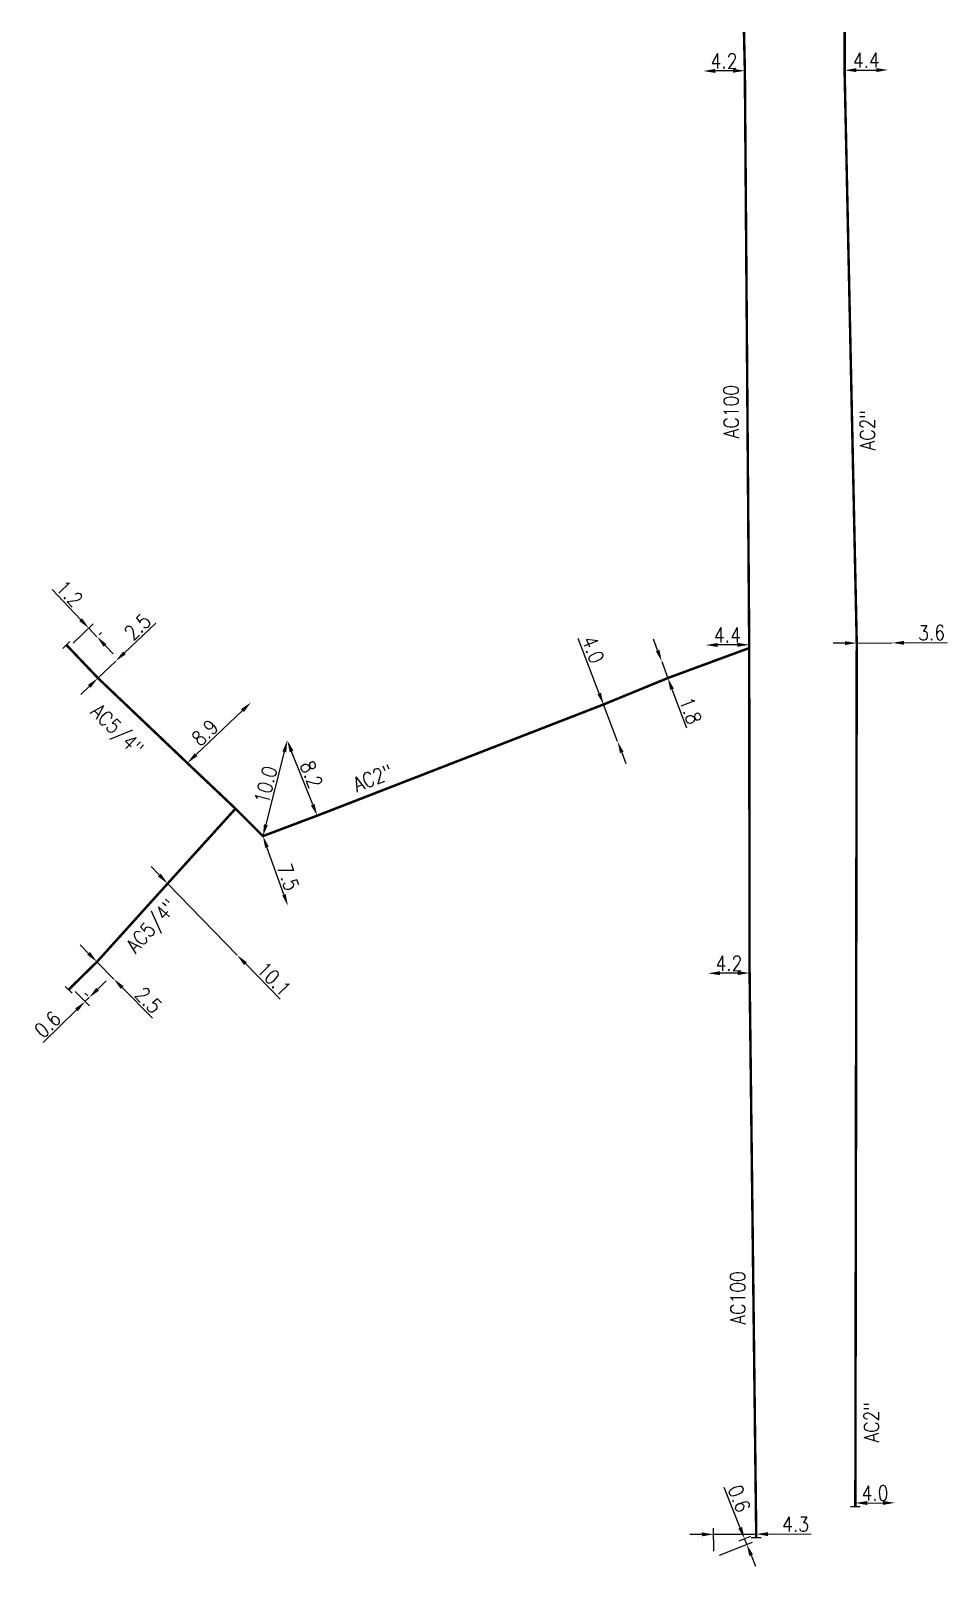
# Model space of a CAD drawing. Header units: millimetres. Extents: x 108995 to 110001, y 128245 to 129001.
# Drawn here: x 109625.4 to 109718.2, y 128844.6 to 129000.1 of the extents above; entities that cross this region are included whole.
import ezdxf
from ezdxf.enums import TextEntityAlignment as Align

# ---------------------------------------------------------------- set-up
doc = ezdxf.new("R2010")
doc.units = ezdxf.units.MM
doc.header["$PDMODE"] = 34
doc.linetypes.add('L_100_AP', pattern=[14, 10, -1.5, 1, -1.5])
doc.layers.get('0').update_dxf_attribs({"linetype": 'CONTINUOUS'})
doc.layers.get('Defpoints').update_dxf_attribs({"linetype": 'CONTINUOUS'})
doc.layers.add('L_140', color=3, linetype='CONTINUOUS')
doc.layers.add('L_340', color=7, linetype='CONTINUOUS')
doc.styles.get("Standard").update_dxf_attribs({"font": 'romans.shx', "width": 0.85})
doc.dimstyles.get("Standard").update_dxf_attribs({"dimtxt": 1.5, "dimasz": 1.2, "dimexe": 0.625, "dimexo": 0.625, "dimgap": 0.25, "dimtad": 1, "dimdec": 1, "dimzin": 0, "dimdsep": 46, "dimtxsty": 'Standard', "dimcen": -0.5, "dimadec": 0, "dimazin": 0, "dimtfac": 1, "dimtdec": 1, "dimtmove": 0, "dimatfit": 3, "dimfxl": 1, "dimtolj": 1, "dimtzin": 0, "dimarcsym": 0})

# ---------------------------------------------------------------- blocks, each defined once
blk = doc.blocks.new('*D161')
at = {"layer": 'Defpoints', "color": 0, "linetype": 'Continuous', "transparency": 16777216}
for p in [(109708.87, 128850.98), (109712.87, 128851), (109712.87, 128851)]:
    blk.add_point(p, dxfattribs=at)
at = {"layer": 'L_340', "color": 0, "linetype": 'Continuous', "lineweight": -2, "transparency": 16777216}
blk.add_line((109710.07, 128850.98), (109711.67, 128850.99), dxfattribs=at)
at = {"layer": 'L_340', "color": 0, "linetype": 'Continuous', "transparency": 16777216}
for points in [[(109710.07, 128851.18), (109710.07, 128850.78), (109708.87, 128850.98)], [(109711.67, 128851.19), (109711.67, 128850.79), (109712.87, 128851)]]:
    blk.add_solid(points, dxfattribs=at)
at = {"layer": 'L_340', "color": 0, "linetype": 'Continuous', "transparency": 16777216, "insert": (109710.86, 128851.99), "char_height": 1.5, "attachment_point": 5, "rotation": 0.315}
blk.add_mtext('\\A1;4.0', dxfattribs=at)
blk = doc.blocks.new('*D162')
at = {"layer": 'Defpoints', "color": 0, "linetype": 'Continuous', "transparency": 16777216}
for p in [(109694.52, 128847.81), (109698.83, 128847.83), (109694.54, 128845.48)]:
    blk.add_point(p, dxfattribs=at)
at = {"layer": 'L_340', "color": 0, "linetype": 'Continuous', "lineweight": -2, "transparency": 16777216}
for p, q in [((109693.32, 128847.8), (109692.12, 128847.8)), ((109694.53, 128846.1), (109694.52, 128848.43)), ((109694.52, 128847.81), (109698.83, 128847.83)), ((109700.03, 128847.83), (109704.4, 128847.85))]:
    blk.add_line(p, q, dxfattribs=at)
at = {"layer": 'L_340', "color": 0, "linetype": 'Continuous', "transparency": 16777216}
for points in [[(109693.32, 128848), (109693.33, 128847.6), (109694.52, 128847.81)], [(109700.03, 128848.03), (109700.03, 128847.63), (109698.83, 128847.83)]]:
    blk.add_solid(points, dxfattribs=at)
at = {"layer": 'L_340', "color": 0, "linetype": 'Continuous', "transparency": 16777216, "insert": (109702.81, 128848.84), "char_height": 1.5, "attachment_point": 5, "rotation": 0.2538}
blk.add_mtext('\\A1;4.3', dxfattribs=at)
blk = doc.blocks.new('L_340_07')
at = {"color": 0, "linetype": 'Continuous', "const_width": 0.25, "flags": 128}
blk.add_lwpolyline([(0, 0), (0.35, 0)], dxfattribs=at)
at = {"color": 0, "linetype": 'Continuous', "flags": 128}
blk.add_lwpolyline([(0.35, -0.5), (0.35, 0.5)], dxfattribs=at)
at = {"color": 0, "linetype": 'Continuous', "width": 0.75, "flags": 3}
for tag, p in [('DEF_LEG', (0.72, -3.47)), ('DEF_COUP', (0.72, -5.97)), ('DEF_TYPE', (0.72, -8.47))]:
    blk.add_attdef(tag, text='', height=1.2, dxfattribs=at).set_placement(p, align=Align.MIDDLE)
blk = doc.blocks.new('*D135')
at = {"layer": 'Defpoints', "color": 0, "linetype": 'Continuous', "transparency": 16777216}
for p in [(109689.26, 128936.24), (109689.26, 128936.24), (109689.88, 128934.55)]:
    blk.add_point(p, dxfattribs=at)
at = {"layer": 'L_140', "color": 0, "linetype": 'Continuous', "lineweight": -2, "transparency": 16777216}
for p, q in [((109688.84, 128937.36), (109688.42, 128938.49)), ((109689.26, 128936.24), (109689.88, 128934.55)), ((109690.3, 128933.42), (109691.76, 128929.5))]:
    blk.add_line(p, q, dxfattribs=at)
at = {"layer": 'L_140', "color": 0, "linetype": 'Continuous', "transparency": 16777216}
for points in [[(109689.03, 128937.43), (109688.65, 128937.29), (109689.26, 128936.24)], [(109690.49, 128933.49), (109690.11, 128933.36), (109689.88, 128934.55)]]:
    blk.add_solid(points, dxfattribs=at)
at = {"layer": 'L_140', "color": 0, "linetype": 'Continuous', "transparency": 16777216, "insert": (109692.18, 128931.25), "char_height": 1.5, "attachment_point": 5, "rotation": 290.3622}
blk.add_mtext('\\A1;1.8', dxfattribs=at)
blk = doc.blocks.new('*D136')
at = {"layer": 'Defpoints', "color": 0, "linetype": 'Continuous', "transparency": 16777216}
for p in [(109693.72, 128937.89), (109693.72, 128937.89), (109698.12, 128937.92)]:
    blk.add_point(p, dxfattribs=at)
at = {"layer": 'L_140', "color": 0, "linetype": 'Continuous', "lineweight": -2, "transparency": 16777216}
blk.add_line((109696.92, 128937.92), (109694.92, 128937.9), dxfattribs=at)
at = {"layer": 'L_140', "color": 0, "linetype": 'Continuous', "transparency": 16777216}
for points in [[(109694.92, 128938.1), (109694.92, 128937.7), (109693.72, 128937.89)], [(109696.92, 128938.12), (109696.92, 128937.72), (109698.12, 128937.92)]]:
    blk.add_solid(points, dxfattribs=at)
at = {"layer": 'L_140', "color": 0, "linetype": 'Continuous', "transparency": 16777216, "insert": (109695.91, 128938.91), "char_height": 1.5, "attachment_point": 5, "rotation": 0.3916}
blk.add_mtext('\\A1;4.4', dxfattribs=at)
blk = doc.blocks.new('*D137')
at = {"layer": 'Defpoints', "color": 0, "linetype": 'Continuous', "transparency": 16777216}
for p in [(109693.96, 128904.64), (109693.96, 128904.64), (109698.16, 128904.67)]:
    blk.add_point(p, dxfattribs=at)
at = {"layer": 'L_140', "color": 0, "linetype": 'Continuous', "lineweight": -2, "transparency": 16777216}
blk.add_line((109696.96, 128904.66), (109695.16, 128904.65), dxfattribs=at)
at = {"layer": 'L_140', "color": 0, "linetype": 'Continuous', "transparency": 16777216}
for points in [[(109695.16, 128904.85), (109695.17, 128904.45), (109693.96, 128904.64)], [(109696.96, 128904.86), (109696.97, 128904.46), (109698.16, 128904.67)]]:
    blk.add_solid(points, dxfattribs=at)
at = {"layer": 'L_140', "color": 0, "linetype": 'Continuous', "transparency": 16777216, "insert": (109696.06, 128905.65), "char_height": 1.5, "attachment_point": 5, "rotation": 0.3916}
blk.add_mtext('\\A1;4.2', dxfattribs=at)
blk = doc.blocks.new('*D138')
at = {"layer": 'Defpoints', "color": 0, "linetype": 'Continuous'}
for p in [(109709.01, 128938.09), (109712.61, 128938.11), (109712.61, 128938.11)]:
    blk.add_point(p, dxfattribs=at)
at = {"layer": 'L_140', "color": 0, "linetype": 'Continuous', "lineweight": -2}
for p, q in [((109707.81, 128938.09), (109706.61, 128938.08)), ((109709.01, 128938.09), (109712.61, 128938.11)), ((109713.81, 128938.12), (109718.18, 128938.14))]:
    blk.add_line(p, q, dxfattribs=at)
at = {"layer": 'L_140', "color": 0, "linetype": 'Continuous'}
for points in [[(109707.81, 128938.29), (109707.81, 128937.89), (109709.01, 128938.09)], [(109713.81, 128938.32), (109713.81, 128937.92), (109712.61, 128938.11)]]:
    blk.add_solid(points, dxfattribs=at)
at = {"layer": 'L_140', "color": 0, "linetype": 'Continuous', "insert": (109716.59, 128939.14), "char_height": 1.5, "attachment_point": 5, "rotation": 0.315}
blk.add_mtext('\\A1;3.6', dxfattribs=at)
blk = doc.blocks.new('*D139')
at = {"layer": 'Defpoints', "color": 0, "linetype": 'Continuous', "transparency": 16777216}
for p in [(109651.34, 128928.23), (109651.34, 128928.23), (109654.37, 128920.61)]:
    blk.add_point(p, dxfattribs=at)
at = {"layer": 'L_140', "color": 0, "linetype": 'Continuous', "lineweight": -2, "transparency": 16777216}
blk.add_line((109653.92, 128921.73), (109651.78, 128927.12), dxfattribs=at)
at = {"layer": 'L_140', "color": 0, "linetype": 'Continuous', "transparency": 16777216}
for points in [[(109651.97, 128927.19), (109651.59, 128927.04), (109651.34, 128928.23)], [(109654.11, 128921.8), (109653.74, 128921.65), (109654.37, 128920.61)]]:
    blk.add_solid(points, dxfattribs=at)
at = {"layer": 'L_140', "color": 0, "linetype": 'Continuous', "transparency": 16777216, "insert": (109653.78, 128924.79), "char_height": 1.5, "attachment_point": 5, "rotation": 291.7033}
blk.add_mtext('\\A1;8.2', dxfattribs=at)
blk = doc.blocks.new('*D140')
at = {"layer": 'Defpoints', "color": 0, "linetype": 'Continuous', "transparency": 16777216}
for p in [(109647.67, 128932.08), (109647.67, 128932.08), (109641.22, 128925.94)]:
    blk.add_point(p, dxfattribs=at)
at = {"layer": 'L_140', "color": 0, "linetype": 'Continuous', "lineweight": -2, "transparency": 16777216}
blk.add_line((109642.09, 128926.77), (109646.8, 128931.26), dxfattribs=at)
at = {"layer": 'L_140', "color": 0, "linetype": 'Continuous', "transparency": 16777216}
for points in [[(109646.66, 128931.4), (109646.94, 128931.11), (109647.67, 128932.08)], [(109641.95, 128926.92), (109642.23, 128926.63), (109641.22, 128925.94)]]:
    blk.add_solid(points, dxfattribs=at)
at = {"layer": 'L_140', "color": 0, "linetype": 'Continuous', "transparency": 16777216, "insert": (109643, 128929.02), "char_height": 1.5, "attachment_point": 5, "rotation": 43.6102}
blk.add_mtext('\\A1;8.9', dxfattribs=at)
blk = doc.blocks.new('*D141')
at = {"layer": 'Defpoints', "color": 0, "linetype": 'Continuous', "transparency": 16777216}
for p in [(109633.98, 128936.27), (109633.98, 128936.27), (109632.17, 128934.55)]:
    blk.add_point(p, dxfattribs=at)
at = {"layer": 'L_140', "color": 0, "linetype": 'Continuous', "lineweight": -2, "transparency": 16777216}
for p, q in [((109634.85, 128937.09), (109638.02, 128940.1)), ((109632.17, 128934.55), (109633.98, 128936.27)), ((109634.41, 128935.81), (109634.41, 128935.81)), ((109631.3, 128933.72), (109630.43, 128932.89))]:
    blk.add_line(p, q, dxfattribs=at)
at = {"layer": 'L_140', "color": 0, "linetype": 'Continuous', "transparency": 16777216}
for points in [[(109634.71, 128937.24), (109634.99, 128936.95), (109633.98, 128936.27)], [(109631.16, 128933.86), (109631.43, 128933.57), (109632.17, 128934.55)]]:
    blk.add_solid(points, dxfattribs=at)
at = {"layer": 'L_140', "color": 0, "linetype": 'Continuous', "transparency": 16777216, "insert": (109636.18, 128939.74), "char_height": 1.5, "attachment_point": 5, "rotation": 43.5125}
blk.add_mtext('\\A1;2.5', dxfattribs=at)
blk = doc.blocks.new('*D143')
at = {"layer": 'Defpoints', "color": 0, "linetype": 'Continuous'}
for p in [(109639.23, 128913.73), (109646.27, 128906.48), (109646.27, 128906.48)]:
    blk.add_point(p, dxfattribs=at)
at = {"layer": 'L_140', "color": 0, "linetype": 'Continuous', "lineweight": -2}
for p, q in [((109638.4, 128914.59), (109637.56, 128915.45)), ((109639.23, 128913.73), (109646.27, 128906.48)), ((109647.11, 128905.62), (109650.62, 128902.01))]:
    blk.add_line(p, q, dxfattribs=at)
at = {"layer": 'L_140', "color": 0, "linetype": 'Continuous'}
for points in [[(109638.54, 128914.73), (109638.25, 128914.45), (109639.23, 128913.73)], [(109647.25, 128905.76), (109646.96, 128905.48), (109646.27, 128906.48)]]:
    blk.add_solid(points, dxfattribs=at)
at = {"layer": 'L_140', "color": 0, "linetype": 'Continuous', "insert": (109650, 128904.08), "char_height": 1.5, "attachment_point": 5, "rotation": 314.1745}
blk.add_mtext('\\A1;10.1', dxfattribs=at)
blk = doc.blocks.new('*D144')
at = {"layer": 'Defpoints', "color": 0, "linetype": 'Continuous', "transparency": 16777216}
for p in [(109629.44, 128903.22), (109631.29, 128902.19), (109631.58, 128901.9)]:
    blk.add_point(p, dxfattribs=at)
at = {"layer": 'L_340', "color": 0, "linetype": 'Continuous', "lineweight": -2, "transparency": 16777216}
for p, q in [((109632.15, 128903.03), (109633, 128903.87)), ((109629.88, 128902.78), (109631.3, 128901.33)), ((109631.14, 128902.35), (109630.85, 128902.64)), ((109631.29, 128902.19), (109630.86, 128901.77)), ((109630, 128900.93), (109626.63, 128897.63))]:
    blk.add_line(p, q, dxfattribs=at)
at = {"layer": 'L_340', "color": 0, "linetype": 'Continuous', "transparency": 16777216}
for points in [[(109632.01, 128903.18), (109632.29, 128902.89), (109631.29, 128902.19)], [(109629.86, 128901.08), (109630.14, 128900.79), (109630.86, 128901.77)]]:
    blk.add_solid(points, dxfattribs=at)
at = {"layer": 'L_340', "color": 0, "linetype": 'Continuous', "transparency": 16777216, "insert": (109627.07, 128899.46), "char_height": 1.5, "attachment_point": 5, "rotation": 44.4188}
blk.add_mtext('\\A1;0.6', dxfattribs=at)
blk = doc.blocks.new('*D145')
at = {"layer": 'Defpoints', "color": 0, "linetype": 'Continuous', "transparency": 16777216}
for p in [(109632.07, 128905.8), (109633.78, 128904.06), (109633.78, 128904.06)]:
    blk.add_point(p, dxfattribs=at)
at = {"layer": 'L_140', "color": 0, "linetype": 'Continuous', "lineweight": -2, "transparency": 16777216}
for p, q in [((109631.23, 128906.66), (109630.38, 128907.52)), ((109632.07, 128905.8), (109633.78, 128904.06)), ((109634.62, 128903.2), (109637.69, 128900.08))]:
    blk.add_line(p, q, dxfattribs=at)
at = {"layer": 'L_140', "color": 0, "linetype": 'Continuous', "transparency": 16777216}
for points in [[(109631.37, 128906.8), (109631.08, 128906.52), (109632.07, 128905.8)], [(109634.77, 128903.34), (109634.48, 128903.06), (109633.78, 128904.06)]]:
    blk.add_solid(points, dxfattribs=at)
at = {"layer": 'L_140', "color": 0, "linetype": 'Continuous', "transparency": 16777216, "insert": (109637.29, 128901.91), "char_height": 1.5, "attachment_point": 5, "rotation": 314.4855}
blk.add_mtext('\\A1;2.5', dxfattribs=at)
blk = doc.blocks.new('*D146')
at = {"layer": 'Defpoints', "color": 0, "linetype": 'Continuous', "transparency": 16777216}
for p in [(109707.78, 128996.12), (109712.18, 128996.15), (109712.18, 128996.15)]:
    blk.add_point(p, dxfattribs=at)
at = {"layer": 'L_140', "color": 0, "linetype": 'Continuous', "lineweight": -2, "transparency": 16777216}
blk.add_line((109708.98, 128996.13), (109710.98, 128996.14), dxfattribs=at)
at = {"layer": 'L_140', "color": 0, "linetype": 'Continuous', "transparency": 16777216}
for points in [[(109708.98, 128996.33), (109708.98, 128995.93), (109707.78, 128996.12)], [(109710.98, 128996.34), (109710.98, 128995.94), (109712.18, 128996.15)]]:
    blk.add_solid(points, dxfattribs=at)
at = {"layer": 'L_140', "color": 0, "linetype": 'Continuous', "transparency": 16777216, "insert": (109709.97, 128997.14), "char_height": 1.5, "attachment_point": 5, "rotation": 0.3702}
blk.add_mtext('\\A1;4.4', dxfattribs=at)
blk = doc.blocks.new('*D147')
at = {"layer": 'Defpoints', "color": 0, "linetype": 'Continuous', "transparency": 16777216}
for p in [(109693.48, 128996.04), (109693.48, 128996.04), (109697.68, 128996.07)]:
    blk.add_point(p, dxfattribs=at)
at = {"layer": 'L_140', "color": 0, "linetype": 'Continuous', "lineweight": -2, "transparency": 16777216}
blk.add_line((109696.48, 128996.07), (109694.68, 128996.05), dxfattribs=at)
at = {"layer": 'L_140', "color": 0, "linetype": 'Continuous', "transparency": 16777216}
for points in [[(109694.67, 128996.25), (109694.68, 128995.85), (109693.48, 128996.04)], [(109696.47, 128996.27), (109696.48, 128995.87), (109697.68, 128996.07)]]:
    blk.add_solid(points, dxfattribs=at)
at = {"layer": 'L_140', "color": 0, "linetype": 'Continuous', "transparency": 16777216, "insert": (109695.57, 128997.06), "char_height": 1.5, "attachment_point": 5, "rotation": 0.3966}
blk.add_mtext('\\A1;4.2', dxfattribs=at)
blk = doc.blocks.new('*D155')
at = {"layer": 'Defpoints', "color": 0, "linetype": 'Continuous', "transparency": 16777216}
for p in [(109698.83, 128847.83), (109697.87, 128846.8), (109694.54, 128845.48)]:
    blk.add_point(p, dxfattribs=at)
at = {"layer": 'L_340', "color": 0, "linetype": 'Continuous', "lineweight": -2, "transparency": 16777216}
for p, q in [((109697.21, 128848.48), (109695.6, 128852.54)), ((109698.25, 128847.59), (109697.07, 128847.13)), ((109697.87, 128846.8), (109697.65, 128847.36)), ((109695.12, 128845.71), (109698.45, 128847.03)), ((109698.32, 128845.69), (109698.76, 128844.57))]:
    blk.add_line(p, q, dxfattribs=at)
at = {"layer": 'L_340', "color": 0, "linetype": 'Continuous', "transparency": 16777216}
for points in [[(109697.4, 128848.55), (109697.02, 128848.4), (109697.65, 128847.36)], [(109698.5, 128845.76), (109698.13, 128845.61), (109697.87, 128846.8)]]:
    blk.add_solid(points, dxfattribs=at)
at = {"layer": 'L_340', "color": 0, "linetype": 'Continuous', "transparency": 16777216, "insert": (109697.11, 128851.43), "char_height": 1.5, "attachment_point": 5, "rotation": 291.6074}
blk.add_mtext('\\A1;0.6', dxfattribs=at)
blk = doc.blocks.new('*D163')
at = {"layer": 'Defpoints', "color": 0, "linetype": 'Continuous'}
for p in [(109683.36, 128931.87), (109684.79, 128928.13), (109684.79, 128928.13)]:
    blk.add_point(p, dxfattribs=at)
at = {"layer": 'L_140', "color": 0, "linetype": 'Continuous', "lineweight": -2}
for p, q in [((109682.94, 128932.99), (109680.81, 128938.56)), ((109684.79, 128928.13), (109683.36, 128931.87)), ((109685.22, 128927.01), (109685.64, 128925.89))]:
    blk.add_line(p, q, dxfattribs=at)
at = {"layer": 'L_140', "color": 0, "linetype": 'Continuous'}
for points in [[(109683.12, 128933.06), (109682.75, 128932.92), (109683.36, 128931.87)], [(109685.4, 128927.08), (109685.03, 128926.94), (109684.79, 128928.13)]]:
    blk.add_solid(points, dxfattribs=at)
at = {"layer": 'L_140', "color": 0, "linetype": 'Continuous', "insert": (109682.31, 128937.43), "char_height": 1.5, "attachment_point": 5, "rotation": 290.8816}
blk.add_mtext('\\A1;4.0', dxfattribs=at)
blk = doc.blocks.new('*D164')
at = {"layer": 'Defpoints', "color": 0, "linetype": 'Continuous', "transparency": 16777216}
for p in [(109651.34, 128928.23), (109648.88, 128918.54), (109648.88, 128918.54)]:
    blk.add_point(p, dxfattribs=at)
at = {"layer": 'L_140', "color": 0, "linetype": 'Continuous', "lineweight": -2, "transparency": 16777216}
blk.add_line((109651.04, 128927.07), (109649.18, 128919.7), dxfattribs=at)
at = {"layer": 'L_140', "color": 0, "linetype": 'Continuous', "transparency": 16777216}
for points in [[(109650.85, 128927.12), (109651.24, 128927.02), (109651.34, 128928.23)], [(109648.98, 128919.75), (109649.37, 128919.65), (109648.88, 128918.54)]]:
    blk.add_solid(points, dxfattribs=at)
at = {"layer": 'L_140', "color": 0, "linetype": 'Continuous', "transparency": 16777216, "insert": (109649.17, 128923.73), "char_height": 1.5, "attachment_point": 5, "rotation": 75.7917}
blk.add_mtext('\\A1;10.0', dxfattribs=at)
blk = doc.blocks.new('*D165')
at = {"layer": 'Defpoints', "color": 0, "linetype": 'Continuous', "transparency": 16777216}
for p in [(109648.88, 128918.54), (109648.88, 128918.54), (109651.41, 128911.48)]:
    blk.add_point(p, dxfattribs=at)
at = {"layer": 'L_140', "color": 0, "linetype": 'Continuous', "lineweight": -2, "transparency": 16777216}
blk.add_line((109651.01, 128912.61), (109649.29, 128917.41), dxfattribs=at)
at = {"layer": 'L_140', "color": 0, "linetype": 'Continuous', "transparency": 16777216}
for points in [[(109649.47, 128917.48), (109649.1, 128917.34), (109648.88, 128918.54)], [(109651.19, 128912.67), (109650.82, 128912.54), (109651.41, 128911.48)]]:
    blk.add_solid(points, dxfattribs=at)
at = {"layer": 'L_140', "color": 0, "linetype": 'Continuous', "transparency": 16777216, "insert": (109651.43, 128914.38), "char_height": 1.5, "attachment_point": 5, "rotation": 289.7029}
blk.add_mtext('\\A1;7.5', dxfattribs=at)
blk = doc.blocks.new('*D512')
at = {"layer": 'Defpoints', "color": 0, "linetype": 'Continuous'}
for p in [(109629.21, 128937.66), (109631.85, 128938.51), (109632.07, 128938.73)]:
    blk.add_point(p, dxfattribs=at)
at = {"layer": 'L_340', "color": 0, "linetype": 'Continuous', "lineweight": -2}
for p, q in [((109630.42, 128940.47), (109627.54, 128943.51)), ((109629.66, 128938.09), (109631.7, 128940.03)), ((109632.07, 128938.73), (109631.25, 128939.6)), ((109632.3, 128938.94), (109632.53, 128939.16)), ((109632.9, 128937.86), (109633.72, 128936.99))]:
    blk.add_line(p, q, dxfattribs=at)
at = {"layer": 'L_340', "color": 0, "linetype": 'Continuous'}
for points in [[(109630.56, 128940.6), (109630.27, 128940.33), (109631.25, 128939.6)], [(109633.04, 128937.99), (109632.75, 128937.72), (109632.07, 128938.73)]]:
    blk.add_solid(points, dxfattribs=at)
at = {"layer": 'L_340', "color": 0, "linetype": 'Continuous', "insert": (109629.29, 128943.11), "char_height": 1.5, "attachment_point": 5, "rotation": 313.5125}
blk.add_mtext('\\A1;1.2', dxfattribs=at)

msp = doc.modelspace()

# ---------------------------------------------------------------- linework, layer by layer
at = {"layer": 'L_140', "linetype": 'L_100_AP', "ltscale": 0.5, "const_width": 0.25, "flags": 128}
for points in [[(109698.83, 128847.83), (109698.83, 128847.83), (109698.16, 128904.67), (109698.12, 128937.59), (109698.12, 128937.92), (109697.68, 128996.07), (109697.59, 129000)], [(109708.87, 128850.98), (109708.87, 128850.98), (109709.01, 128938.09), (109707.78, 128996.12), (109707.78, 129000)], [(109698.12, 128937.59), (109689.88, 128934.55), (109683.36, 128931.87), (109654.37, 128920.61), (109648.88, 128918.54), (109646.1, 128921.32), (109646.1, 128921.32), (109641.22, 128925.94), (109632.17, 128934.55), (109629.21, 128937.66)], [(109646.1, 128921.32), (109639.23, 128913.73), (109632.07, 128905.8), (109629.44, 128903.22)]]:
    msp.add_lwpolyline(points, dxfattribs=at)

# ---------------------------------------------------------------- block references
at = {"layer": 'L_340'}
for p, rotation in [((109629.21, 128937.66), 135.7047481454489), ((109629.44, 128903.22), 227.0045816372912), ((109708.87, 128850.98), 269.9084694096659), ((109698.83, 128847.83), 270.6499076588963)]:
    msp.add_blockref('L_340_07', p, dxfattribs=dict(at, rotation=rotation))

# ---------------------------------------------------------------- texts
at = {"layer": 'L_140', "linetype": 'Continuous', "width": 0.85}
for s, rotation, p in [('AC100', 90.3711, (109697.06, 128958.84)), ('AC2"', 90.3711, (109710.86, 128957.62)), ('AC5/4"', 315.7047, (109631.32, 128931.01)), ('AC2"', 21.6071, (109658.38, 128922.98)), ('AC5/4"', 47.8063, (109635.97, 128906.57)), ('AC100', 90.3711, (109697.73, 128869.06)), ('AC2"', 90.3711, (109711.26, 128857.12))]:
    msp.add_text(s, height=1.5, rotation=rotation, dxfattribs=at).set_placement(p)

# ---------------------------------------------------------------- dimensions: what is measured, and where the dimension line sits
at = {"layer": 'L_140', "linetype": 'Continuous'}
for base, p1, p2, angle, override, picture, middle in [((109693.48, 128996.04), (109697.68, 128996.07), (109693.48, 128996.04), 0.3966, {"dimatfit": 0}, '*D147', (109695.58, 128996.06)), ((109712.18, 128996.15), (109707.78, 128996.12), (109712.18, 128996.15), 180.3702, {"dimatfit": 0}, '*D146', (109709.98, 128996.14)), ((109633.98, 128936.27), (109632.17, 128934.55), (109633.98, 128936.27), 223.5125, {"dimatfit": 0}, '*D141', (109636.87, 128939.01)), ((109693.72, 128937.89), (109698.12, 128937.92), (109693.72, 128937.89), 0.3916, {"dimatfit": 0}, '*D136', (109695.92, 128937.91)), ((109712.61, 128938.11), (109709.01, 128938.09), (109712.61, 128938.11), 180.315, {"dimatfit": 0}, '*D138', (109716.59, 128938.14)), ((109684.79, 128928.13), (109683.36, 128931.87), (109684.79, 128928.13), 110.8816, {"dimatfit": 0}, '*D163', (109681.38, 128937.07)), ((109689.26, 128936.24), (109689.88, 128934.55), (109689.26, 128936.24), 290.3622, {"dimatfit": 0}, '*D135', (109691.24, 128930.9)), ((109647.67, 128932.08), (109641.22, 128925.94), (109647.67, 128932.08), 223.6102, {"dimatfit": 0}, '*D140', (109643.69, 128928.29)), ((109648.88, 128918.54), (109651.34, 128928.23), (109648.88, 128918.54), 75.7917, {"dimscale": 1, "dimlfac": 1, "dimlunit": 2, "dimatfit": 0}, '*D164', (109650.13, 128923.49)), ((109651.34, 128928.23), (109654.37, 128920.61), (109651.34, 128928.23), 291.7033, {"dimatfit": 0}, '*D139', (109652.85, 128924.42)), ((109648.88, 128918.54), (109651.41, 128911.48), (109648.88, 128918.54), 289.7029, {"dimatfit": 0}, '*D165', (109650.49, 128914.04)), ((109646.27, 128906.48), (109639.23, 128913.73), (109646.27, 128906.48), 134.1745, {"dimatfit": 0}, '*D143', (109649.28, 128903.39)), ((109633.78, 128904.06), (109632.07, 128905.8), (109633.78, 128904.06), 134.4855, {"dimatfit": 0}, '*D145', (109636.58, 128901.21)), ((109693.96, 128904.64), (109698.16, 128904.67), (109693.96, 128904.64), 0.3916, {"dimtad": 3, "dimatfit": 0}, '*D137', (109696.06, 128904.65))]:
    dim = msp.add_linear_dim(base=base, p1=p1, p2=p2, angle=angle, dimstyle='Standard', override=override, dxfattribs=at)
    dim.commit()
    dim.dimension.update_dxf_attribs({"geometry": picture, "text_midpoint": middle, "dimtype": 160})
at = {"layer": 'L_340', "linetype": 'Continuous'}
dim = msp.add_linear_dim(base=(109632.07, 128938.73), p1=(109629.21, 128937.66), p2=(109631.85, 128938.51), angle=133.5125, dimstyle='Standard', dxfattribs=at)
dim.commit()
dim.dimension.update_dxf_attribs({"geometry": '*D512', "text_midpoint": (109628.56, 128942.42), "dimtype": 160})
for base, p1, p2, angle, picture, middle in [((109631.29, 128902.19), (109629.44, 128903.22), (109631.58, 128901.9), 224.4188, '*D144', (109627.77, 128898.74)), ((109697.87, 128846.8), (109698.83, 128847.83), (109694.54, 128845.48), 111.6074, '*D155', (109696.18, 128851.07)), ((109712.87, 128851), (109708.87, 128850.98), (109712.87, 128851), 180.315, '*D161', (109710.87, 128850.99)), ((109694.52, 128847.81), (109698.83, 128847.83), (109694.54, 128845.48), 0.2538, '*D162', (109702.81, 128847.84))]:
    dim = msp.add_linear_dim(base=base, p1=p1, p2=p2, angle=angle, dimstyle='Standard', override={"dimatfit": 0}, dxfattribs=at)
    dim.commit()
    dim.dimension.update_dxf_attribs({"geometry": picture, "text_midpoint": middle, "dimtype": 160})

doc.saveas('drawing.dxf')
